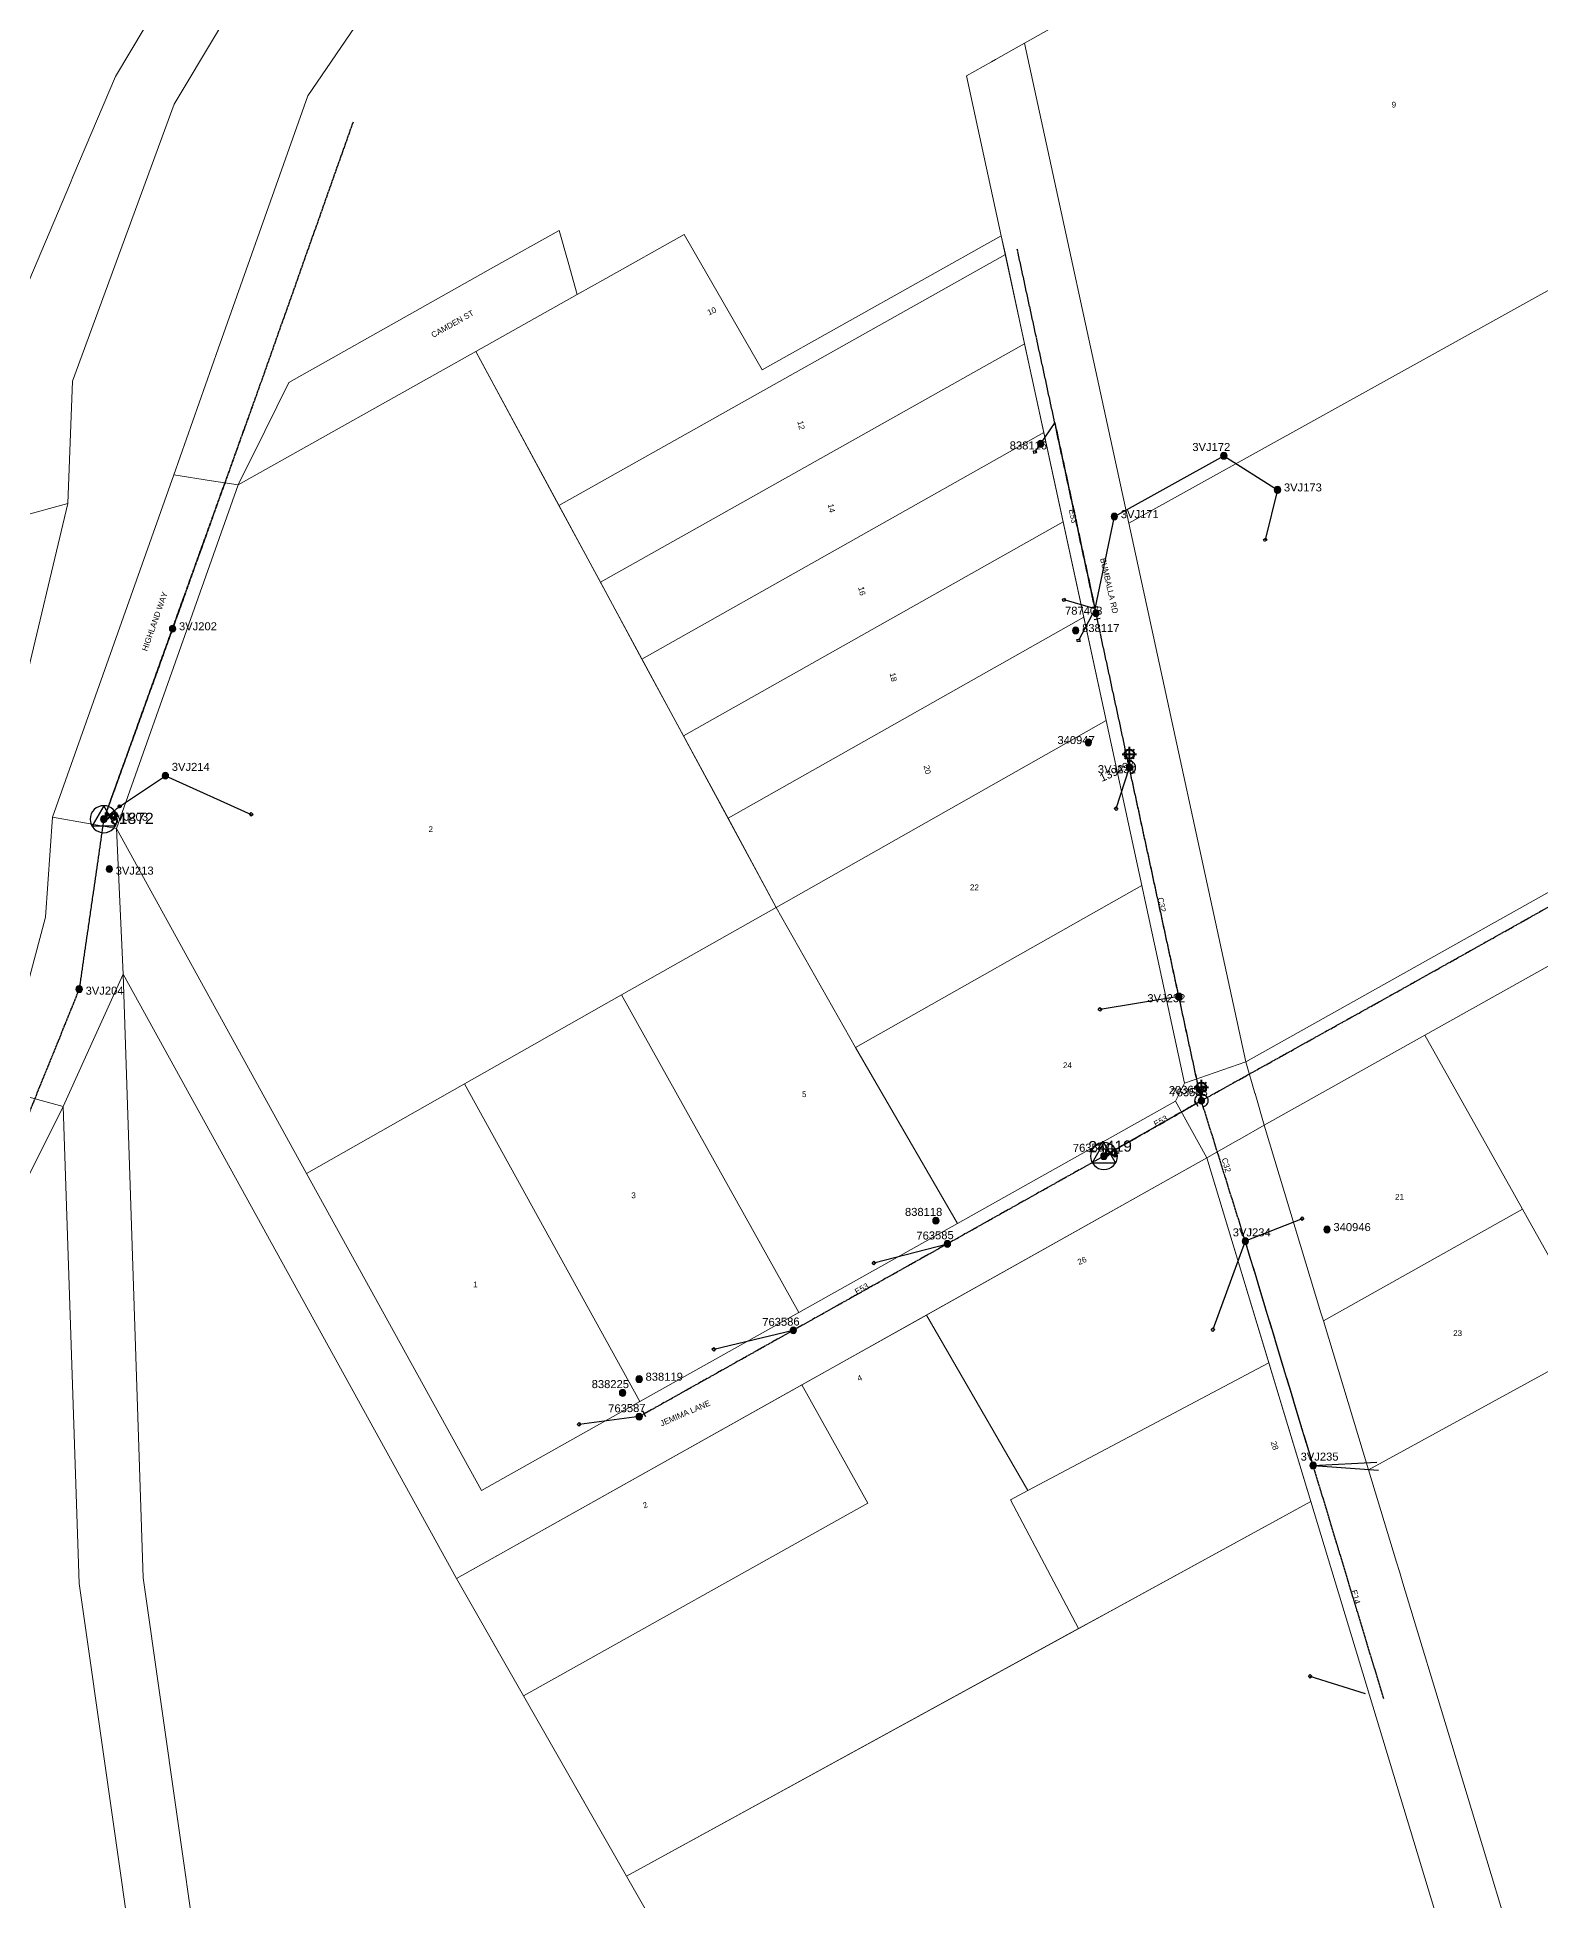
# Model space of a CAD drawing. Header units: metres. Extents: x 236404 to 242483, y 6153774 to 6158537.
# Drawn here: x 239160 to 239629, y 6156461 to 6157043 of the extents above; entities that cross this region are included whole.
import ezdxf
from ezdxf.enums import TextEntityAlignment as Align

# ---------------------------------------------------------------- set-up
doc = ezdxf.new("R2010")
doc.units = ezdxf.units.M
doc.linetypes.add('Cable Exist OH', pattern=[1, 1, 0])
doc.layers.get('0').update_dxf_attribs({"color": 6})
doc.layers.add('Cadastre Land Parcels_SP_EXT', color=8, linetype='Continuous', lineweight=5)
doc.layers.add('Cadastre Roads_SP_EXT', color=8, linetype='Continuous', lineweight=5)
for name, color, linetype in [('Equip_LV_EXT', 7, 'Continuous'), ('Equip_SP_SL_EXT', 7, 'Continuous'), ('Mains_HV_EXT', 7, 'Continuous'), ('Mains_LV_EXT', 7, 'Continuous'), ('Services_SP_EXT', 7, 'Continuous'), ('Sub_SP_TR_HV_LV_EXT', 7, 'Continuous'), ('SupportsOH_SP_TR_HV_LV_SL_EXT', 7, 'Continuous')]:
    doc.layers.add(name, color=color, linetype=linetype)
doc.styles.add('iecARIAL', font='arial.ttf', dxfattribs={"height": 2})
doc.styles.add('POLE_LABEL', font='arial.ttf')
doc.styles.get("Standard").update_dxf_attribs({"font": 'arial.ttf'})

# ---------------------------------------------------------------- blocks, each defined once
blk = doc.blocks.new('SUB_POLE_EXT')
blk.add_wipeout([(0, 4.22), (0.42, 4.2), (0.83, 4.14), (1.21, 4.05), (1.62, 3.9), (1.99, 3.72), (2.35, 3.51), (2.68, 3.26), (2.99, 2.99), (3.28, 2.66), (3.52, 2.34), (3.76, 1.92), (3.9, 1.62), (4.04, 1.23), (4.18, 0.63), (4.22, 0), (4.18, -0.61), (4.06, -1.15), (3.9, -1.62), (3.58, -2.24), (3.22, -2.73), (2.97, -3.01), (2.68, -3.26), (2.36, -3.5), (2, -3.72), (1.64, -3.89), (1.25, -4.03), (0.82, -4.14), (0.42, -4.2), (0, -4.22), (-0.41, -4.2), (-0.8, -4.15), (-1.21, -4.05), (-1.62, -3.9), (-1.99, -3.73), (-2.35, -3.51), (-2.68, -3.26), (-2.96, -3.02), (-3.23, -2.72), (-3.51, -2.35), (-3.71, -2.01), (-3.91, -1.6), (-4.05, -1.21), (-4.16, -0.76), (-4.22, -0.14), (-4.21, 0.39), (-4.14, 0.83), (-4.03, 1.27), (-3.9, 1.63), (-3.71, 2.02), (-3.5, 2.37), (-3.28, 2.67), (-2.99, 2.99), (-2.68, 3.27), (-2.33, 3.52), (-1.98, 3.73), (-1.63, 3.9), (-1.2, 4.05), (-0.78, 4.15), (-0.4, 4.21)])
blk.add_line((2.16, 0.48), (2.16, 0.48, 0))
blk.add_lwpolyline([(-4.22, 0, 1), (4.22, 0, 1)], format="xyb", close=True)
blk.add_lwpolyline([(2.14, 0.52), (0, 4.22), (-3.66, -2.11), (3.66, -2.11)], close=True)
for tag, height, flags, p in [('STREET_CODE', 0.2, 9, (1.5, 0)), ('ASSET_NUM', 3.5, 8, (2, 2)), ('CONSTRUCTED_VOLTAGE', 0.2, 9, (1.5, -0.2)), ('OPERATING_VOLTAGE', 0.2, 9, (1.5, -0.6)), ('OPERATED_BY', 0.2, 9, (1.5, -0.8)), ('ORIENTATION', 0.2, 9, (1.5, -1.2)), ('OWNED_BY', 0.2, 9, (1.5, -1.4)), ('SECONDARY_VOLTAGE', 0.2, 9, (1.5, -1.6)), ('STATE', 0.2, 9, (1.5, -1.8)), ('SUBSTATION_TYPE', 0.2, 9, (1.5, -2)), ('STREETNAME', 0.2, 9, (1.5, -2.8)), ('SUBURB', 0.2, 9, (1.5, -3)), ('Z', 0.2, 1, (1.5, -3.4)), ('NO_PHASES', 0.2, 9, (1.5, -0.4)), ('MAINTAINED_BY', 0.2, 9, (1.5, -1)), ('USAGE', 0.2, 9, (1.5, -2.2)), ('LEGEND', 0.2, 9, (1.5, -2.4)), ('LOCATION', 0.2, 9, (1.5, -2.6)), ('NOTES', 0.2, 9, (1.5, -3.2))]:
    blk.add_attdef(tag, text='', height=height, dxfattribs=dict(flags=flags)).set_placement(p, align=Align.MIDDLE_LEFT)
blk = doc.blocks.new('LV_OH_LINKS_DISTFUSE_EXT')
for p, q in [((0, 0), (0.96, 0)), ((3.84, 0), (4.8, 0))]:
    blk.add_line(p, q)
blk.add_lwpolyline([(3.84, -1.2), (3.84, 1.2), (0.96, -1.2), (0.96, 1.2)], close=True)
at = {"flags": 9}
for tag, p in [('ACTUAL_STATUS', (0, 0)), ('CONSTRUCTED_VOLTAGE', (0, -0.2)), ('OPERATING_VOLTAGE', (0, -0.6)), ('ORIENTATION', (0, -0.8)), ('OWNED_BY', (0, -1)), ('STATE', (0, -1.2)), ('SWITCH_TYPE', (0, -1.4)), ('NO_PHASES', (0, -0.4)), ('USAGE', (0, -1.6)), ('NOTES', (0, -1.8))]:
    blk.add_attdef(tag, text='', height=0.2, dxfattribs=at).set_placement(p, align=Align.MIDDLE_LEFT)
at = {"flags": 1}
blk.add_attdef('Z', (0, 0), '', height=0.2, dxfattribs=at)
blk = doc.blocks.new('SL_LANTERN_EXT')
at = {"lineweight": 40}
for p, q in [((0, 1.97), (0, 6.47)), ((-2.25, 4.22), (2.25, 4.22)), ((-1.46, 5.68), (-1.06, 5.28)), ((-1.46, 2.76), (-1.06, 3.16)), ((0, 0), (0, 2.72)), ((1.46, 5.68), (1.06, 5.28)), ((1.46, 2.76), (1.06, 3.16))]:
    blk.add_line(p, q, dxfattribs=at)
blk.add_circle((0, 4.22), 1.5, dxfattribs=at)
at = {"style": 'iecARIAL', "flags": 8}
blk.add_attdef('ASSET_NUM', (1.5, 1.5), '', height=2.5, dxfattribs=at)
for tag, p, height, flags in [('OPERATING_VOLTAGE', (0.98, -1.65), 0.2, 9), ('ORIENTATION', (0.98, -1.85), 0.2, 9), ('OWNED_BY', (0.98, -2.05), 0.2, 9), ('STATE', (0.98, -2.25), 0.2, 9), ('CONSTRUCTED_VOLTAGE', (0.98, -0.65), 0.2, 9), ('CONTROL_TYPE', (0.98, -0.85), 0.2, 9), ('LANTERN_PURPOSE', (0.98, -1.05), 0.2, 9), ('LANTERN_TYPE', (0.98, -1.25), 0.2, 9), ('NO_PHASES', (0.98, -1.45), 0.2, 9), ('USAGE', (0.98, -2.45), 0.2, 9), ('CEXIST', (0.98, -2.65), 0.2, 9), ('CNEW', (0.98, -2.85), 0.2, 9), ('CNUMBER', (0.98, -3.05), 0.2, 9), ('CREMOVE', (0.98, -3.25), 0.2, 9), ('CREPLACE', (0.98, -3.45), 0.2, 9), ('LKINGHEIGHT', (0.98, -3.65), 0.2, 9), ('LBRACKET', (0.98, -3.85), 0.2, 9), ('LBRACKETVOCAB', (0.98, -4.05), 0.2, 9), ('LCATEGORY', (0.98, -4.25), 0.2, 9), ('LCHARGE1', (0.98, -4.45), 0.2, 9), ('LCHARGE1PERCENT', (0.98, -4.65), 0.2, 9), ('LCHARGE2', (0.98, -4.85), 0.2, 9), ('LCHARGE2PERCENT', (0.98, -5.05), 0.2, 9), ('LCHARGE3', (0.98, -5.25), 0.2, 9), ('LCHARGE3PERCENT', (0.98, -5.45), 0.2, 9), ('LEXIST', (0.98, -5.65), 0.2, 9), ('LLAMP', (0.98, -5.85), 0.2, 9), ('LNUMBER', (2.18, -3.25), 2.5, 8), ('STREETNAME', (0.98, -9.25), 0.2, 9), ('SUBURB', (0.98, -9.45), 0.2, 1), ('LLAMPVOCAB', (0.98, -6.05), 0.2, 9), ('LMAST', (0.98, -6.25), 0.2, 9), ('LMASTVOCAB', (0.98, -6.45), 0.2, 9), ('LNEW', (0.98, -6.65), 0.2, 9), ('LANTNUMBER', (0.98, -6.85), 0.2, 9), ('LOUTREACH', (0.98, -7.25), 0.2, 9), ('LOUTREACHVOCAB', (0.98, -7.45), 0.2, 9), ('LRATECODE', (0.98, -7.65), 0.2, 9), ('LREMOVE', (0.98, -7.85), 0.2, 9), ('LREPLACE', (0.98, -8.05), 0.2, 9), ('LTYPE', (0.98, -8.25), 0.2, 9), ('LTYPEVOCAB', (0.98, -8.45), 0.2, 9), ('LEGEND', (0.98, -8.65), 0.2, 9), ('LOCATION', (0.98, -8.85), 0.2, 9), ('NOTES', (0.98, -9.05), 0.2, 9)]:
    blk.add_attdef(tag, p, '', height=height, dxfattribs=dict(flags=flags))
blk = doc.blocks.new('CCP_EXT')
blk.add_wipeout([(0, 0.57), (0.57, 0), (0, -0.57), (-0.57, 0)])
blk.add_lwpolyline([(-0.57, 0), (0, 0.57), (0.57, 0), (0, -0.57), (-0.57, 0)])
at = {"flags": 1}
blk.add_attdef('Z', (0, 0), '', height=0.2, dxfattribs=at)
at = {"flags": 9}
for tag, p in [('CCP_TYPE', (0, 0)), ('CONSTRUCTED_VOLTAGE', (0, -0.2)), ('OPERATING_VOLTAGE', (0, -0.6)), ('ORIENTATION', (0, -0.8)), ('OWNED_BY', (0, -1)), ('STATE', (0, -1.8)), ('NO_PHASES', (0, -0.4)), ('USAGE', (0, -1.2)), ('LEGEND', (0, -1.4)), ('LIFE_SUPPORT', (0, -1.6)), ('NOTES', (0, -2))]:
    blk.add_attdef(tag, text='', height=0.2, dxfattribs=at).set_placement(p, align=Align.MIDDLE_LEFT)
blk = doc.blocks.new('POLE_EXT')
blk.add_hatch(color=256).paths.add_polyline_path([(-1, 0, 1), (1, 0, 1)])
blk.add_lwpolyline([(-1, 0, 1), (1, 0, 1)], format="xyb", close=True)
for tag, height, flags, p in [('pNumber', 2.5, 8, (-17.84, 2.07)), ('OWNED_BY', 0.2, 9, (1.35, -0.4)), ('SPECIAL_USE', 0.2, 9, (1.35, -0.8)), ('STATE', 0.2, 9, (1.35, -1)), ('cLV', 0.2, 9, (1.35, -1.4)), ('hDepth', 0.2, 9, (1.35, -1.6)), ('hDia', 0.2, 9, (1.35, -1.8)), ('cHV', 0.2, 9, (1.35, -2)), ('cLinedev', 0.2, 9, (1.35, -3.4)), ('pExisting', 0.2, 9, (1.35, -3.8)), ('pFooting', 0.2, 9, (1.35, -4.4)), ('pNew', 0.2, 9, (1.35, -4.6)), ('pRelocate', 0.2, 9, (1.35, -5)), ('pRemove', 0.2, 9, (1.35, -5.2)), ('pReplace', 0.2, 9, (1.35, -5.4)), ('pStay', 0.2, 9, (1.35, -5.6)), ('pType', 0.2, 9, (1.35, -5.8)), ('PARENT', 0.2, 9, (1.35, -0.6)), ('USAGE', 0.2, 9, (1.35, -1.2)), ('LBRACKET', 0.2, 9, (1.35, -2.2)), ('LExisting', 0.2, 9, (1.35, -2.4)), ('LANTNUMBER', 0.2, 9, (1.35, -2.6)), ('LOther', 0.2, 9, (1.35, -2.8)), ('LRemove', 0.2, 9, (1.35, -3)), ('LEGEND', 0.2, 9, (1.35, -3.2)), ('LOCATION', 0.2, 9, (1.35, -3.6)), ('PFNUMBER', 0.2, 9, (1.35, -4)), ('NEWPFNUMBER', 0.2, 9, (1.35, -4.2)), ('cspan', 0.2, 9, (1.35, -6)), ('STREETNAME', 0.2, 9, (1.35, -6.2)), ('SUBURB', 0.2, 9, (1.35, -6.4)), ('OPERATED_BY', 0.2, 9, (1.36, -7.01)), ('NOTES', 0.2, 9, (1.35, -6.6)), ('MAINTAINED_BY', 0.2, 9, (1.36, -6.81))]:
    blk.add_attdef(tag, text='', height=height, dxfattribs=dict(flags=flags)).set_placement(p, align=Align.MIDDLE_LEFT)
at = {"style": 'POLE_LABEL'}
for tag, height, flags, p in [('STRUCTURE_PLANT_NUMBER', 0.2, 9, (1.35, 0.03)), ('ASSET_NUM', 2.5, 8, (2, 2)), ('STREET_CODE', 0.2, 9, (1.35, -0.2))]:
    blk.add_attdef(tag, text='', height=height, dxfattribs=dict(at, flags=flags)).set_placement(p, align=Align.MIDDLE_LEFT)
at = {"flags": 1}
blk.add_attdef('Z', (1.35, -7.33), '', height=0.2, dxfattribs=at)
blk = doc.blocks.new('End Shackle_EXT')
blk.add_wipeout([(0, 0.25), (1.81, 0.25), (1.82, -0.25), (0, -0.25)])
blk.add_line((1.81, -1), (1.81, 1))
at = {"flags": 1}
blk.add_attdef('Z', (0, 0), '', height=0.2, dxfattribs=at)
at = {"flags": 9}
for tag, p in [('CONNECTOR_TYPE', (0, 0)), ('CONSTRUCTED_VOLTAGE', (0, -0.2)), ('OPERATING_VOLTAGE', (0, -0.6)), ('ORIENTATION', (0, -0.8)), ('OWNED_BY', (0, -1)), ('STATE', (0, -1.2)), ('NO_PHASES', (0, -0.4)), ('USAGE', (0, -1.4)), ('NOTES', (0, -1.6))]:
    blk.add_attdef(tag, text='', height=0.2, dxfattribs=at).set_placement(p, align=Align.MIDDLE_LEFT)
blk = doc.blocks.new('CONNECTOR_NODE_EXT')
h = blk.add_hatch(color=256)
edge = h.paths.add_edge_path()
edge.add_arc((0, 0), 0.5, 0, 360)
blk.add_circle((0, 0), 0.5)
at = {"flags": 1}
blk.add_attdef('Z', (0, 0), '', height=0.2, dxfattribs=at)
at = {"flags": 9}
for tag, p in [('CONNECTOR_TYPE', (0, 0)), ('CONSTRUCTED_VOLTAGE', (0, -0.2)), ('OPERATING_VOLTAGE', (0, -0.6)), ('ORIENTATION', (0, -0.8)), ('SUBTYPE', (0, -1)), ('NO_PHASES', (0, -0.4)), ('USAGE', (0, -1.2)), ('NOTES', (0, -1.4))]:
    blk.add_attdef(tag, text='', height=0.2, dxfattribs=at).set_placement(p, align=Align.MIDDLE_LEFT)

msp = doc.modelspace()

# ---------------------------------------------------------------- linework, layer by layer
at = {"layer": 'Cadastre Land Parcels_SP_EXT', "linetype": 'Continuous'}
msp.add_lwpolyline([(239270.1, 6157135.02), (239202.73, 6157022.47), (239170.95, 6156935.87), (239169.46, 6156897.75), (239155.21, 6156837.73)], dxfattribs=at)
for points in [[(239500.87, 6156891.56), (239718.62, 6157012.45), (239643.84, 6157140.09), (239468.29, 6157041.48), (239500.87, 6156891.56)], [(239801.32, 6156871.28), (239718.62, 6157012.45), (239500.87, 6156891.56), (239537.43, 6156723.3), (239801.32, 6156871.28)], [(239296.9, 6156945.21), (239322.87, 6156897.13), (239462.28, 6156975.47), (239461.01, 6156981.34), (239386.37, 6156939.49), (239361.94, 6156981.74), (239337.52, 6156968.02), (239328.58, 6156963), (239296.9, 6156945.21)], [(239322.87, 6156897.13), (239335.85, 6156873.11), (239468.29, 6156947.63), (239462.28, 6156975.47), (239322.87, 6156897.13)], [(239335.85, 6156873.11), (239348.81, 6156849.13), (239474.3, 6156919.85), (239468.29, 6156947.63), (239335.85, 6156873.11)], [(239348.81, 6156849.13), (239361.79, 6156825.1), (239480.32, 6156892), (239474.3, 6156919.85), (239348.81, 6156849.13)], [(239361.79, 6156825.1), (239375.7, 6156799.37), (239486.77, 6156862.19), (239480.32, 6156892), (239361.79, 6156825.1)], [(239375.7, 6156799.37), (239390.72, 6156771.55), (239493.74, 6156829.91), (239486.77, 6156862.19), (239375.7, 6156799.37)], [(239493.74, 6156829.91), (239390.72, 6156771.55), (239415.52, 6156727.78), (239504.87, 6156778.41), (239493.74, 6156829.91)], [(239342.44, 6156744.2), (239397.84, 6156645.04), (239447.37, 6156672.82), (239415.52, 6156727.78), (239390.72, 6156771.55), (239342.44, 6156744.2)], [(239293.43, 6156716.43), (239348.16, 6156617.17), (239397.84, 6156645.04), (239342.44, 6156744.2), (239293.43, 6156716.43)], [(239561.59, 6156642.44), (239623.75, 6156677.32), (239621.27, 6156681.75), (239593.28, 6156731.61), (239543.12, 6156703.47), (239560.85, 6156644.86), (239561.59, 6156642.44)], [(239244.07, 6156688.46), (239298.68, 6156589.42), (239348.16, 6156617.17), (239293.43, 6156716.43), (239244.07, 6156688.46)], [(239145.36, 6155563.72), (239153.6, 6155577.05), (239219.02, 6155665.95), (239243.48, 6155957.88), (239189.73, 6156078.37), (239211.56, 6156220.66), (239200.29, 6156369.12), (239173.05, 6156560.32), (239168.01, 6156709.4), (239125.57, 6156624.48), (239031.78, 6156507.47), (238966.62, 6156451.21), (238914.71, 6156406.33), (238881.84, 6156391.63), (238646.4, 6156222.74), (238584.24, 6155786.29), (238553.82, 6155572.59), (238680.59, 6155557.64), (238690.65, 6155629.66), (239145.36, 6155563.72)], [(239575.69, 6156595.81), (239647.44, 6156635.11), (239623.75, 6156677.32), (239561.59, 6156642.44), (239575.69, 6156595.81)], [(239485.16, 6156546.26), (239463.94, 6156586.53), (239469.33, 6156589.39), (239437.61, 6156644.2), (239398.68, 6156622.37), (239419.38, 6156585.41), (239311.76, 6156525.28), (239344, 6156468.9), (239485.16, 6156546.26)], [(239493.79, 6156550.99), (239557.63, 6156585.97), (239544.52, 6156629.33), (239469.33, 6156589.39), (239463.94, 6156586.53), (239485.16, 6156546.26), (239493.79, 6156550.99)], [(239419.38, 6156585.41), (239398.68, 6156622.37), (239290.84, 6156561.88), (239311.76, 6156525.28), (239419.38, 6156585.41)], [(239606.08, 6156426.13), (239557.63, 6156585.97), (239344, 6156468.9), (239425.61, 6156326.2), (239606.08, 6156426.13)]]:
    msp.add_lwpolyline(points, close=True, dxfattribs=at)
at = {"layer": 'Cadastre Roads_SP_EXT', "linetype": 'Continuous'}
for points in [[(239384.12, 6157258.95), (239378.44, 6157267.81), (239373.37, 6157275.71), (239306.41, 6157214.26), (239288.66, 6157191.82), (239254.39, 6157148.48), (239231.02, 6157109.31), (239184.39, 6157031.13), (239171.07, 6156999.73), (239170.29, 6156997.88), (239145.68, 6156939.86), (239143.47, 6156932.89), (239144.84, 6156890.99), (239155.05, 6156893.79), (239169.46, 6156897.75), (239170.95, 6156935.87), (239202.73, 6157022.47), (239270.1, 6157135.01), (239319.98, 6157198.67), (239384.12, 6157258.95)], [(239328.58, 6156963), (239325.72, 6156973.13), (239322.94, 6156982.99), (239302.47, 6156971.48), (239238.55, 6156935.55), (239231.02, 6156920.31), (239222.71, 6156903.53), (239296.9, 6156945.21), (239328.58, 6156963)], [(239811.45, 6156853.98), (239806.39, 6156862.63), (239806.13, 6156863.07), (239801.32, 6156871.28), (239537.43, 6156723.3), (239540.24, 6156713.53), (239540.28, 6156713.38), (239543.12, 6156703.47), (239593.28, 6156731.61), (239664.12, 6156771.34), (239668.55, 6156773.83), (239672.98, 6156776.31), (239746.47, 6156817.53), (239811.45, 6156853.98)]]:
    msp.add_lwpolyline(points, close=True, dxfattribs=at)
for points in [[(239263.92, 6155961.34), (239210.47, 6156081.07), (239231.84, 6156219.91), (239220.22, 6156371.35), (239193.08, 6156562.11), (239186.74, 6156750.68), (239176.97, 6156729.15), (239168.01, 6156709.4), (239173.05, 6156560.32), (239200.29, 6156369.12), (239211.56, 6156220.66), (239189.73, 6156078.37), (239243.48, 6155957.88)], [(239125.57, 6156624.48), (239168.01, 6156709.4), (239152.44, 6156713.57)]]:
    msp.add_lwpolyline(points, dxfattribs=at)
at = {"layer": 'Mains_HV_EXT', "linetype": 'Continuous'}
for points in [[(239501.44, 6156813.26, 0.983112), (239500.58, 6156817.23)], [(239523.08, 6156713.2, 0.512626), (239521.65, 6156710.14)], [(239525.43, 6156712.02, 0.363526), (239523.07, 6156713.2)], [(239524.06, 6156709.29, 0.522416), (239525.43, 6156712.03)]]:
    msp.add_lwpolyline(points, format="xyb", dxfattribs=at)
at = {"layer": 'Mains_LV_EXT', "linetype": 'Cable Exist OH'}
for points in [[(239516.48, 6156743.69), (239501.01, 6156815.22)], [(239558.42, 6156597.21), (239558.41, 6156597.24), (239537.22, 6156667.29)]]:
    msp.add_lwpolyline(points, dxfattribs=at)
at = {"layer": 'Services_SP_EXT'}
for points in [[(239490.3, 6156864.78), (239496.33, 6156893.63)], [(239558.41, 6156597.24), (239578.33, 6156598.27)], [(239558.41, 6156597.24), (239578.85, 6156595.73)]]:
    msp.add_lwpolyline(points, dxfattribs=at)

# ---------------------------------------------------------------- block references
at = {"layer": 'Equip_SP_SL_EXT'}
ref = msp.add_blockref('SL_LANTERN_EXT', (239501.01, 6156815.21), dxfattribs=at)
ref.add_attrib('ASSET_NUM', '139492', dxfattribs={"layer": '0', "height": 2.5, "rotation": 24.688, "style": 'iecARIAL'}).set_placement((239502.51, 6156816.71), align=Align.MIDDLE_RIGHT)
ref = msp.add_blockref('SL_LANTERN_EXT', (239523.51, 6156711.17), dxfattribs=at)
ref.add_attrib('ASSET_NUM', '203657', dxfattribs={"layer": '0', "height": 2.5, "rotation": 1, "style": 'iecARIAL'}).set_placement((239525.01, 6156712.67), align=Align.BOTTOM_RIGHT)
at = {"layer": 'Sub_SP_TR_HV_LV_EXT'}
ref = msp.add_blockref('SUB_POLE_EXT', (239180.72, 6156799.1), dxfattribs=at)
ref.add_attrib('ASSET_NUM', '31872', dxfattribs={"layer": '0', "height": 3.5}).set_placement((239182.72, 6156799.35), align=Align.MIDDLE_LEFT)
ref = msp.add_blockref('SUB_POLE_EXT', (239493.06, 6156693.86), dxfattribs=at)
ref.add_attrib('ASSET_NUM', '24419', dxfattribs={"layer": '0', "height": 3.5, "rotation": 1}).set_placement((239495.06, 6156694.11), align=Align.BOTTOM_CENTER)
at = {"layer": 'SupportsOH_SP_TR_HV_LV_SL_EXT'}
ref = msp.add_blockref('POLE_EXT', (239530.52, 6156912.61), dxfattribs=at)
ref.add_attrib('ASSET_NUM', '3VJ172', dxfattribs={"layer": '0', "height": 2.5, "style": 'POLE_LABEL'}).set_placement((239532.52, 6156913.36), align=Align.BOTTOM_RIGHT)
ref = msp.add_blockref('POLE_EXT', (239547.27, 6156901.98), dxfattribs=at)
ref.add_attrib('ASSET_NUM', '3VJ173', dxfattribs={"layer": '0', "height": 2.5, "style": 'POLE_LABEL'}).set_placement((239549.27, 6156902.73), align=Align.MIDDLE_LEFT)
ref = msp.add_blockref('POLE_EXT', (239496.33, 6156893.63), dxfattribs=at)
ref.add_attrib('ASSET_NUM', '3VJ171', dxfattribs={"layer": '0', "height": 2.5, "style": 'POLE_LABEL'}).set_placement((239498.33, 6156894.38), align=Align.MIDDLE_LEFT)
ref = msp.add_blockref('POLE_EXT', (239202.22, 6156858.6), dxfattribs=at)
ref.add_attrib('ASSET_NUM', '3VJ202', dxfattribs={"layer": '0', "height": 2.5, "style": 'POLE_LABEL'}).set_placement((239204.22, 6156859.35), align=Align.MIDDLE_LEFT)
ref = msp.add_blockref('POLE_EXT', (239488.2, 6156823.06), dxfattribs=at)
ref.add_attrib('ASSET_NUM', '340947', dxfattribs={"layer": '0', "height": 2.5, "style": 'POLE_LABEL'}).set_placement((239490.2, 6156823.81), align=Align.MIDDLE_RIGHT)
ref = msp.add_blockref('POLE_EXT', (239199.97, 6156812.69), dxfattribs=at)
ref.add_attrib('ASSET_NUM', '3VJ214', dxfattribs={"layer": '0', "height": 2.5, "style": 'POLE_LABEL'}).set_placement((239201.97, 6156813.44), align=Align.BOTTOM_LEFT)
ref = msp.add_blockref('POLE_EXT', (239501.01, 6156815.22), dxfattribs=at)
ref.add_attrib('ASSET_NUM', '3VJ231', dxfattribs={"layer": '0', "height": 2.5, "style": 'POLE_LABEL'}).set_placement((239503.01, 6156815.97), align=Align.TOP_RIGHT)
ref = msp.add_blockref('POLE_EXT', (239182.45, 6156783.53), dxfattribs=at)
ref.add_attrib('ASSET_NUM', '3VJ213', dxfattribs={"layer": '0', "height": 2.5, "style": 'POLE_LABEL'}).set_placement((239184.45, 6156784.28), align=Align.TOP_LEFT)
ref = msp.add_blockref('POLE_EXT', (239173.05, 6156746.03), dxfattribs=at)
ref.add_attrib('ASSET_NUM', '3VJ204', dxfattribs={"layer": '0', "height": 2.5, "style": 'POLE_LABEL'}).set_placement((239175.05, 6156746.78), align=Align.TOP_LEFT)
ref = msp.add_blockref('POLE_EXT', (239516.48, 6156743.69), dxfattribs=at)
ref.add_attrib('ASSET_NUM', '3VJ232', dxfattribs={"layer": '0', "height": 2.5, "style": 'POLE_LABEL'}).set_placement((239518.48, 6156744.44), align=Align.TOP_RIGHT)
ref = msp.add_blockref('POLE_EXT', (239440.59, 6156673.68), dxfattribs=at)
ref.add_attrib('ASSET_NUM', '838118', dxfattribs={"layer": '0', "height": 2.5, "style": 'POLE_LABEL'}).set_placement((239442.59, 6156674.43), align=Align.BOTTOM_RIGHT)
ref = msp.add_blockref('POLE_EXT', (239444.18, 6156666.44), dxfattribs=at)
ref.add_attrib('ASSET_NUM', '763585', dxfattribs={"layer": '0', "height": 2.5, "rotation": 1, "style": 'POLE_LABEL'}).set_placement((239446.18, 6156667.19), align=Align.BOTTOM_RIGHT)
ref = msp.add_blockref('POLE_EXT', (239537.22, 6156667.29), dxfattribs=at)
ref.add_attrib('ASSET_NUM', '3VJ234', dxfattribs={"layer": '0', "height": 2.5, "style": 'POLE_LABEL'}).set_placement((239539.22, 6156668.04), align=Align.BOTTOM_CENTER)
ref = msp.add_blockref('POLE_EXT', (239562.74, 6156670.93), dxfattribs=at)
ref.add_attrib('ASSET_NUM', '340946', dxfattribs={"layer": '0', "height": 2.5, "style": 'POLE_LABEL'}).set_placement((239564.74, 6156671.68), align=Align.MIDDLE_LEFT)
ref = msp.add_blockref('POLE_EXT', (239396.06, 6156639.45), dxfattribs=at)
ref.add_attrib('ASSET_NUM', '763586', dxfattribs={"layer": '0', "height": 2.5, "rotation": 1, "style": 'POLE_LABEL'}).set_placement((239398.06, 6156640.2), align=Align.BOTTOM_RIGHT)
ref = msp.add_blockref('POLE_EXT', (239342.75, 6156619.89), dxfattribs=at)
ref.add_attrib('ASSET_NUM', '838225', dxfattribs={"layer": '0', "height": 2.5, "style": 'POLE_LABEL'}).set_placement((239344.75, 6156620.64), align=Align.BOTTOM_RIGHT)
ref = msp.add_blockref('POLE_EXT', (239347.92, 6156624.2), dxfattribs=at)
ref.add_attrib('ASSET_NUM', '838119', dxfattribs={"layer": '0', "height": 2.5, "style": 'POLE_LABEL'}).set_placement((239349.92, 6156624.95), align=Align.MIDDLE_LEFT)
ref = msp.add_blockref('POLE_EXT', (239558.41, 6156597.24), dxfattribs=at)
ref.add_attrib('ASSET_NUM', '3VJ235', dxfattribs={"layer": '0', "height": 2.5, "style": 'POLE_LABEL'}).set_placement((239560.41, 6156597.99), align=Align.BOTTOM_CENTER)

# ---------------------------------------------------------------- texts
at = {"layer": 'Cadastre Land Parcels_SP_EXT'}
for s, p in [('9', (239582.91, 6157021.39)), ('2', (239282.14, 6156795.07)), ('22', (239451.22, 6156776.91)), ('24', (239480.28, 6156721.33)), ('5', (239398.78, 6156712.28)), ('3', (239345.47, 6156680.71)), ('21', (239583.98, 6156680.24)), ('1', (239296.09, 6156652.87)), ('23', (239602.12, 6156637.67))]:
    msp.add_text(s, height=1.8, dxfattribs=at).set_placement(p)
for s, rotation, p in [('10', 23.4418, (239369.68, 6156956.43)), ('12', 282.73842, (239397.32, 6156923.34)), ('14', 282.74051, (239406.81, 6156897.43)), ('16', 282.74047, (239416.31, 6156871.52)), ('18', 282.74221, (239426.14, 6156844.66)), ('20', 282.74079, (239436.73, 6156815.75)), ('26', 23.41272, (239485.31, 6156659.82)), ('4', 23.41228, (239416.5, 6156623.43)), ('28', 288.22343, (239545.1, 6156604.5)), ('2', 23.41174, (239349.51, 6156583.78))]:
    msp.add_text(s, height=1.8, rotation=rotation, dxfattribs=at).set_placement(p)
at = {"layer": 'Cadastre Roads_SP_EXT'}
for s, rotation, p in [('CAMDEN ST', 29.33333, (239283.61, 6156949.4)), ('BUMBALLA RD', 282.81323, (239491.86, 6156880.47)), ('HIGHLAND WAY', 70.51693, (239194.25, 6156851.41)), ('JEMIMA LANE', 23.41352, (239354.94, 6156609.4))]:
    msp.add_text(s, height=1.8, rotation=rotation, dxfattribs=at).set_placement(p)
at = {"layer": 'Mains_LV_EXT'}
for s, rotation, p in [('E53', 282.19865, (239482.09, 6156895.75)), ('C32', 281.02723, (239509.82, 6156774.47)), ('E53', 29.30235, (239509.27, 6156702.96)), ('C32', 286.20951, (239529.81, 6156693)), ('E53', 29.28938, (239415.89, 6156650.58)), ('E14', 285.66229, (239570.26, 6156558.07))]:
    msp.add_text(s, height=1.8, rotation=rotation, dxfattribs=at).set_placement(p)

# ---------------------------------------------------------------- next in the draw order: linework, layer by layer
at = {"layer": 'Cadastre Land Parcels_SP_EXT', "linetype": 'Continuous'}
msp.add_lwpolyline([(239148.14, 6156714.72), (239162.48, 6156768.53), (239164.72, 6156799.69), (239202.56, 6156906.68), (239216.48, 6156946.03), (239244.43, 6157025.02), (239322.24, 6157139.11), (239406.69, 6157213.19), (239426.65, 6157230.7), (239428.51, 6157228.48), (239500.91, 6157282.14), (239544.42, 6157309.5), (239538.18, 6157319.7), (239549, 6157325.76), (239559.64, 6157331.72), (239646.68, 6157380.45), (239654.99, 6157385.1), (239664.82, 6157390.61), (239729.96, 6157427.08), (239754.22, 6157440.66), (239970.58, 6157561.78)], dxfattribs=at)
for points in [[(239390.72, 6156771.55), (239296.9, 6156945.21), (239222.71, 6156903.53), (239184.71, 6156796.14), (239244.07, 6156688.46), (239293.43, 6156716.43), (239342.44, 6156744.2), (239390.72, 6156771.55)], [(239415.52, 6156727.78), (239447.37, 6156672.82), (239515.42, 6156710.99), (239518.22, 6156716.67), (239504.87, 6156778.41), (239415.52, 6156727.78)], [(239499.4, 6156197.17), (239487.3, 6156218.33), (239475.2, 6156239.49), (239463.1, 6156260.65), (239451, 6156281.81), (239438.9, 6156302.97), (239425.61, 6156326.2), (239344, 6156468.9), (239290.84, 6156561.88), (239186.74, 6156750.68), (239193.08, 6156562.11), (239220.22, 6156371.35), (239231.84, 6156219.91), (239210.47, 6156081.07), (239263.92, 6155961.34), (239277.04, 6155931.96), (239477.01, 6155861.01), (239537.13, 6155803.64), (239730.22, 6155651.33), (239710.84, 6156080.68), (239708.62, 6156087.95), (239597.99, 6156024.75), (239499.4, 6156197.17)], [(239544.52, 6156629.33), (239525.16, 6156693.31), (239439.88, 6156645.47), (239437.61, 6156644.2), (239469.33, 6156589.39), (239544.52, 6156629.33)]]:
    msp.add_lwpolyline(points, close=True, dxfattribs=at)
at = {"layer": 'Cadastre Roads_SP_EXT', "linetype": 'Continuous'}
msp.add_lwpolyline([(239222.71, 6156903.53), (239214.38, 6156904.83), (239202.56, 6156906.68), (239164.72, 6156799.69), (239176.44, 6156797.61), (239184.71, 6156796.14), (239222.71, 6156903.53)], close=True, dxfattribs=at)
at = {"layer": 'Mains_HV_EXT', "linetype": 'Cable Exist OH'}
msp.add_lwpolyline([(239180.72, 6156799.1), (239173.05, 6156746.03), (239135.49, 6156653.3), (239077.94, 6156571.47), (239012.32, 6156495.96), (238925.51, 6156420.97), (238844.83, 6156370.02), (238771.67, 6156317.41)], dxfattribs=at)
at = {"layer": 'Mains_LV_EXT', "linetype": 'Cable Exist OH'}
for points in [[(239180.72, 6156799.1), (239185.69, 6156803.11)], [(239493.04, 6156693.85), (239444.18, 6156666.44)]]:
    msp.add_lwpolyline(points, dxfattribs=at)
at = {"layer": 'Services_SP_EXT'}
msp.add_lwpolyline([(239185.69, 6156803.11), (239199.97, 6156812.69)], dxfattribs=at)

# ---------------------------------------------------------------- next in the draw order: block references
at = {"layer": 'Equip_LV_EXT'}
for name, p in [('CONNECTOR_NODE_EXT', (239185.69, 6156803.11)), ('LV_OH_LINKS_DISTFUSE_EXT', (239180.31, 6156800.01)), ('LV_OH_LINKS_DISTFUSE_EXT', (239180.72, 6156800.1)), ('LV_OH_LINKS_DISTFUSE_EXT', (239492.65, 6156694.78)), ('LV_OH_LINKS_DISTFUSE_EXT', (239493.06, 6156694.86))]:
    msp.add_blockref(name, p, dxfattribs=at)
at = {"layer": 'SupportsOH_SP_TR_HV_LV_SL_EXT'}
ref = msp.add_blockref('POLE_EXT', (239180.72, 6156799.1), dxfattribs=at)
ref.add_attrib('ASSET_NUM', '3VJ203', dxfattribs={"layer": '0', "height": 2.5, "style": 'POLE_LABEL'}).set_placement((239182.72, 6156799.85), align=Align.MIDDLE_LEFT)
ref = msp.add_blockref('POLE_EXT', (239493.06, 6156693.86), dxfattribs=at)
ref.add_attrib('ASSET_NUM', '763584', dxfattribs={"layer": '0', "height": 2.5, "rotation": 1, "style": 'POLE_LABEL'}).set_placement((239495.06, 6156694.61), align=Align.BOTTOM_RIGHT)

# ---------------------------------------------------------------- next in the draw order: block references
at = {"layer": 'Services_SP_EXT'}
for p, rotation in [((239471.52, 6156913.83), 55.86257359251765), ((239543.4, 6156886.35), 254.9249243573677), ((239480.6, 6156867.57), 335.8977654087116), ((239485.12, 6156854.94), 57.33390325170927), ((239491.86, 6156739.66), 188.0830313576336), ((239371.2, 6156633.54), 90.0000000000002)]:
    msp.add_blockref('CCP_EXT', p, dxfattribs=dict(at, rotation=rotation))
for p in [(239496.84, 6156802.43), (239226.77, 6156800.58), (239554.93, 6156674.27), (239421.26, 6156660.47), (239527.08, 6156639.67), (239329.15, 6156610.05), (239557.51, 6156531.33)]:
    msp.add_blockref('CCP_EXT', p, dxfattribs=at)

# ---------------------------------------------------------------- next in the draw order: linework, layer by layer
at = {"layer": 'Cadastre Roads_SP_EXT', "linetype": 'Continuous'}
for points in [[(239500.87, 6156891.56), (239468.29, 6157041.48), (239459.25, 6157036.4), (239457.92, 6157035.65), (239450.2, 6157031.32), (239493.74, 6156829.91), (239504.87, 6156778.41), (239518.22, 6156716.67), (239527.83, 6156719.98), (239537.43, 6156723.3), (239500.87, 6156891.56)], [(239244.07, 6156688.46), (239184.71, 6156796.14), (239185.73, 6156773.41), (239186.74, 6156750.68), (239290.84, 6156561.88), (239525.16, 6156693.31), (239520.29, 6156702.15), (239515.42, 6156710.99), (239447.37, 6156672.82), (239397.84, 6156645.04), (239348.16, 6156617.17), (239298.68, 6156589.42), (239244.07, 6156688.46)]]:
    msp.add_lwpolyline(points, close=True, dxfattribs=at)
msp.add_lwpolyline([(239624.13, 6156436.08), (239612.67, 6156473.89), (239601.7, 6156510.06), (239586.42, 6156560.46), (239585.32, 6156564.07), (239584.43, 6156567), (239575.69, 6156595.81), (239561.59, 6156642.44), (239561.59, 6156642.44), (239560.85, 6156644.86), (239543.12, 6156703.47), (239535.46, 6156699.14), (239534.14, 6156698.39), (239525.16, 6156693.31), (239557.63, 6156585.97), (239606.08, 6156426.13)], dxfattribs=at)
at = {"layer": 'Mains_HV_EXT', "linetype": 'Cable Exist OH'}
msp.add_lwpolyline([(239258.56, 6157016.84), (239229.62, 6156935.06), (239180.72, 6156799.1)], dxfattribs=at)
at = {"layer": 'Mains_LV_EXT', "linetype": 'Cable Exist OH'}
for points in [[(239258.56, 6157016.84), (239229.62, 6156935.06), (239202.22, 6156858.6), (239180.72, 6156799.1)], [(239444.18, 6156666.44), (239396.06, 6156639.45)], [(239580.48, 6156524.28), (239558.42, 6156597.21)]]:
    msp.add_lwpolyline(points, dxfattribs=at)
at = {"layer": 'Services_SP_EXT'}
for points in [[(239477.72, 6156922.97), (239471.52, 6156913.83)], [(239496.33, 6156893.63), (239530.52, 6156912.61), (239547.27, 6156901.98), (239543.4, 6156886.35)], [(239490.3, 6156864.78), (239480.6, 6156867.61)], [(239490.3, 6156864.78), (239485.12, 6156854.94)], [(239496.84, 6156802.43), (239501.01, 6156815.22)], [(239199.97, 6156812.69), (239226.77, 6156800.58)], [(239516.48, 6156743.69), (239491.86, 6156739.66)], [(239554.93, 6156674.27), (239537.22, 6156667.29)], [(239421.26, 6156660.47), (239444.18, 6156666.44)], [(239537.22, 6156667.29), (239527.08, 6156639.67)], [(239371.2, 6156633.54), (239396.06, 6156639.45)], [(239347.95, 6156612.47), (239329.15, 6156610.05)], [(239574.78, 6156525.86), (239557.51, 6156531.33)]]:
    msp.add_lwpolyline(points, dxfattribs=at)

# ---------------------------------------------------------------- next in the draw order: block references
at = {"layer": 'SupportsOH_SP_TR_HV_LV_SL_EXT'}
ref = msp.add_blockref('POLE_EXT', (239473.3, 6156916.34), dxfattribs=at)
ref.add_attrib('ASSET_NUM', '838116', dxfattribs={"layer": '0', "height": 2.5, "style": 'POLE_LABEL'}).set_placement((239475.3, 6156917.09), align=Align.TOP_RIGHT)

# ---------------------------------------------------------------- next in the draw order: block references
at = {"layer": 'Mains_LV_EXT'}
for p, rotation in [((239490.58, 6156863.47), 102.1987068895893), ((239523.51, 6156711.17), 209.698303513638), ((239347.95, 6156612.47), 28.3173510552858)]:
    msp.add_blockref('End Shackle_EXT', p, dxfattribs=dict(at, rotation=rotation))

# ---------------------------------------------------------------- next in the draw order: linework, layer by layer
at = {"layer": 'Mains_HV_EXT', "linetype": 'Cable Exist OH'}
for points in [[(239523.51, 6156711.17), (239584.64, 6156745.19), (239630.01, 6156770.64), (239664.91, 6156790.22), (239717.27, 6156819.57), (239771.42, 6156849.93)], [(239523.55, 6156710.97), (239501.01, 6156815.22)], [(239493.06, 6156693.86), (239523.51, 6156711.17)], [(239580.48, 6156524.28), (239537.22, 6156667.29), (239523.55, 6156710.97)]]:
    msp.add_lwpolyline(points, dxfattribs=at)
at = {"layer": 'Mains_LV_EXT', "linetype": 'Cable Exist OH'}
for points in [[(239537.22, 6156667.29), (239523.56, 6156710.94), (239516.48, 6156743.69)], [(239523.51, 6156711.17), (239493.06, 6156693.86), (239493.04, 6156693.85)], [(239396.06, 6156639.45), (239347.95, 6156612.47)]]:
    msp.add_lwpolyline(points, dxfattribs=at)

# ---------------------------------------------------------------- next in the draw order: block references
at = {"layer": 'Mains_LV_EXT', "rotation": 282.1963725316012}
msp.add_blockref('End Shackle_EXT', (239490.58, 6156863.47), dxfattribs=at)
at = {"layer": 'SupportsOH_SP_TR_HV_LV_SL_EXT'}
ref = msp.add_blockref('POLE_EXT', (239523.51, 6156711.17), dxfattribs=at)
ref.add_attrib('ASSET_NUM', '763583', dxfattribs={"layer": '0', "height": 2.5, "rotation": 1, "style": 'POLE_LABEL'}).set_placement((239525.51, 6156711.92), align=Align.BOTTOM_RIGHT)
ref = msp.add_blockref('POLE_EXT', (239347.95, 6156612.47), dxfattribs=at)
ref.add_attrib('ASSET_NUM', '763587', dxfattribs={"layer": '0', "height": 2.5, "rotation": 1, "style": 'POLE_LABEL'}).set_placement((239349.95, 6156613.22), align=Align.BOTTOM_RIGHT)

# ---------------------------------------------------------------- next in the draw order: linework, layer by layer
at = {"layer": 'Mains_HV_EXT', "linetype": 'Cable Exist OH'}
msp.add_lwpolyline([(239501.01, 6156815.22), (239466.01, 6156977.14)], dxfattribs=at)
at = {"layer": 'Mains_LV_EXT', "linetype": 'Cable Exist OH'}
for points in [[(239477.72, 6156922.97), (239477.74, 6156922.87), (239490.62, 6156863.31)], [(239501.01, 6156815.22), (239490.58, 6156863.47)]]:
    msp.add_lwpolyline(points, dxfattribs=at)

# ---------------------------------------------------------------- next in the draw order: block references
at = {"layer": 'SupportsOH_SP_TR_HV_LV_SL_EXT'}
ref = msp.add_blockref('POLE_EXT', (239490.58, 6156863.47), dxfattribs=at)
ref.add_attrib('ASSET_NUM', '787403', dxfattribs={"layer": '0', "height": 2.5, "style": 'POLE_LABEL'}).set_placement((239492.58, 6156864.22), align=Align.MIDDLE_RIGHT)
ref = msp.add_blockref('POLE_EXT', (239484.25, 6156858.06), dxfattribs=at)
ref.add_attrib('ASSET_NUM', '838117', dxfattribs={"layer": '0', "height": 2.5, "style": 'POLE_LABEL'}).set_placement((239486.25, 6156858.81), align=Align.MIDDLE_LEFT)

doc.saveas('drawing.dxf')
